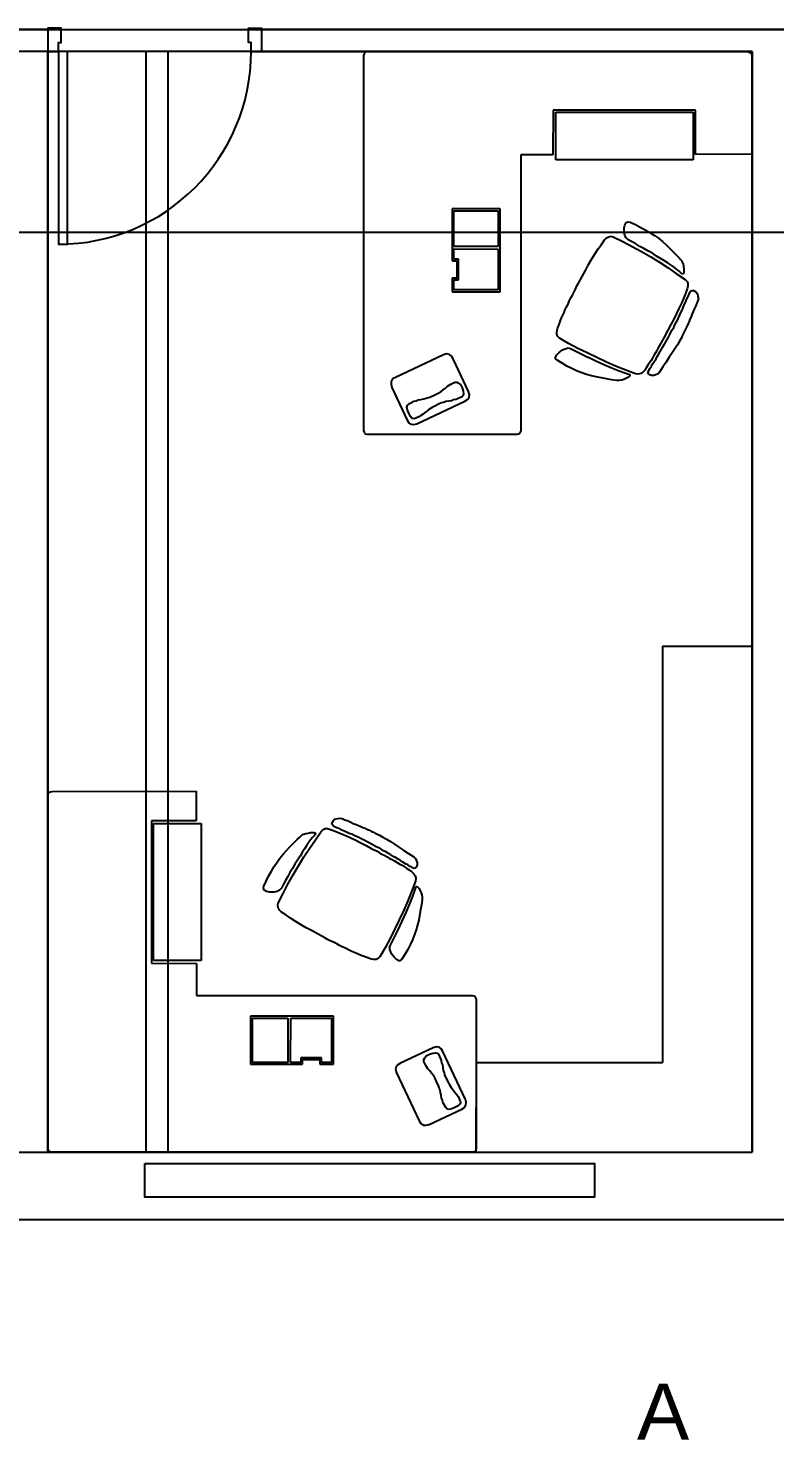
# Model space of a CAD drawing. Header units: millimetres. Extents: x 2164 to 32180, y 1376 to 2800.
# Drawn here: x 2186.3 to 2189.62, y 1386.44 to 1392.72 of the extents above; entities that cross this region are included whole.
import ezdxf

# ---------------------------------------------------------------- set-up
doc = ezdxf.new("R2010")
doc.units = ezdxf.units.MM
doc.linetypes.add('ACAD_ISO04W100', pattern=[30, 24, -3, 0, -3])
for name, color, linetype in [('1º piso muebles', 7, 'Continuous'), ('1º piso paredes', 73, 'Continuous'), ('2º piso paredes', 73, 'Continuous'), ('Cotas', 7, 'Continuous')]:
    doc.layers.add(name, color=color, linetype=linetype)
doc.layers.add('Linea de corte', color=7, linetype='ACAD_ISO04W100', lineweight=25)
doc.styles.get("Standard").update_dxf_attribs({"font": 'arial.ttf'})

msp = doc.modelspace()

# ---------------------------------------------------------------- linework, layer by layer
at = {"layer": '1º piso muebles', "linetype": 'Continuous'}
for p, q in [((2187.7916, 1392.6022), (2187.7933, 1392.6094)), ((2187.7916, 1390.9323), (2187.7916, 1392.6022)), ((2187.7933, 1392.6094), (2187.7952, 1392.6148)), ((2187.7952, 1392.6148), (2187.8005, 1392.6184)), ((2187.8005, 1392.6184), (2187.8077, 1392.6201)), ((2189.5017, 1392.6179), (2189.5089, 1392.6162)), ((2189.5089, 1392.6162), (2189.5143, 1392.6126)), ((2189.5143, 1392.6126), (2189.5161, 1392.6072)), ((2189.5161, 1392.6072), (2189.5179, 1392.6)), ((2189.5179, 1392.6), (2189.5191, 1392.1616)), ((2188.6332, 1392.359), (2188.6314, 1392.1597)), ((2189.2666, 1392.359), (2188.6332, 1392.359)), ((2188.6457, 1392.35), (2189.2558, 1392.35)), ((2188.6457, 1392.1382), (2188.6457, 1392.35)), ((2189.2558, 1392.35), (2189.2558, 1392.1382)), ((2189.2666, 1392.1616), (2189.2666, 1392.359)), ((2188.6314, 1392.1597), (2188.4896, 1392.1597)), ((2188.4896, 1392.1597), (2188.4896, 1390.9323)), ((2189.2558, 1392.1382), (2188.6457, 1392.1382)), ((2189.5191, 1392.1623), (2189.2666, 1392.1616)), ((2188.3981, 1391.9193), (2188.1846, 1391.9193)), ((2188.1846, 1391.9193), (2188.1846, 1391.6879)), ((2188.1917, 1391.9103), (2188.3891, 1391.9103)), ((2188.1917, 1391.7524), (2188.1917, 1391.9103)), ((2188.3891, 1391.9103), (2188.3891, 1391.7524)), ((2188.3981, 1391.5496), (2188.3981, 1391.9193)), ((2188.949, 1391.8332), (2188.9526, 1391.8475)), ((2188.949, 1391.8153), (2188.949, 1391.8332)), ((2188.9526, 1391.8475), (2188.958, 1391.8583)), ((2188.958, 1391.8583), (2188.9669, 1391.8619)), ((2188.9669, 1391.8619), (2188.9759, 1391.8601)), ((2188.9759, 1391.8601), (2188.9993, 1391.8493)), ((2188.9993, 1391.8493), (2189.0208, 1391.8386)), ((2189.0208, 1391.8386), (2189.0424, 1391.826)), ((2189.0424, 1391.826), (2189.0639, 1391.8134)), ((2188.8342, 1391.7417), (2188.8485, 1391.7614)), ((2188.8485, 1391.7614), (2188.8611, 1391.7811)), ((2188.8611, 1391.7811), (2188.87, 1391.7901)), ((2188.87, 1391.7901), (2188.8808, 1391.7955)), ((2188.8808, 1391.7955), (2188.8916, 1391.7973)), ((2188.8916, 1391.7973), (2188.9005, 1391.7955)), ((2188.9005, 1391.7955), (2188.9436, 1391.7739)), ((2188.9436, 1391.7739), (2188.9849, 1391.7524)), ((2188.9526, 1391.8008), (2188.949, 1391.8153)), ((2188.958, 1391.7901), (2188.9526, 1391.8008)), ((2188.9669, 1391.7811), (2188.958, 1391.7901)), ((2188.9849, 1391.7722), (2188.9669, 1391.7811)), ((2189.001, 1391.7632), (2188.9849, 1391.7722)), ((2189.019, 1391.7524), (2189.001, 1391.7632)), ((2189.0639, 1391.8134), (2189.0836, 1391.8008)), ((2189.0836, 1391.8008), (2189.1015, 1391.7883)), ((2189.1015, 1391.7883), (2189.1195, 1391.7739)), ((2189.1195, 1391.7739), (2189.1356, 1391.7596)), ((2189.1356, 1391.7596), (2189.15, 1391.7453)), ((2188.3891, 1391.7524), (2188.1917, 1391.7524)), ((2188.1917, 1391.695), (2188.1917, 1391.7417)), ((2188.1917, 1391.7417), (2188.3891, 1391.7398)), ((2188.2115, 1391.695), (2188.1917, 1391.695)), ((2188.2115, 1391.6035), (2188.2115, 1391.695)), ((2188.3891, 1391.7398), (2188.3891, 1391.5586)), ((2188.7911, 1391.6717), (2188.8055, 1391.6968)), ((2188.8055, 1391.6968), (2188.8198, 1391.7201)), ((2188.8198, 1391.7201), (2188.8342, 1391.7417)), ((2188.9849, 1391.7524), (2189.0262, 1391.7291)), ((2189.0369, 1391.7434), (2189.019, 1391.7524)), ((2189.0262, 1391.7291), (2189.0674, 1391.7058)), ((2189.0549, 1391.7327), (2189.0369, 1391.7434)), ((2189.0746, 1391.7219), (2189.0549, 1391.7327)), ((2189.0674, 1391.7058), (2189.1069, 1391.6824)), ((2189.0926, 1391.7093), (2189.0746, 1391.7219)), ((2189.1105, 1391.6986), (2189.0926, 1391.7093)), ((2189.1284, 1391.6879), (2189.1105, 1391.6986)), ((2189.15, 1391.7453), (2189.1644, 1391.7309)), ((2189.1644, 1391.7309), (2189.1751, 1391.7201)), ((2189.1751, 1391.7201), (2189.1859, 1391.7093)), ((2189.1859, 1391.7093), (2189.1949, 1391.7004)), ((2189.1949, 1391.7004), (2189.2003, 1391.6932)), ((2189.2003, 1391.6932), (2189.2056, 1391.6879)), ((2188.1846, 1391.6879), (2188.2043, 1391.6879)), ((2188.2043, 1391.6879), (2188.2043, 1391.6107)), ((2188.7624, 1391.6179), (2188.7767, 1391.6448)), ((2188.7767, 1391.6448), (2188.7911, 1391.6717)), ((2189.1069, 1391.6824), (2189.1446, 1391.6573)), ((2189.1446, 1391.677), (2189.1284, 1391.6879)), ((2189.1589, 1391.6681), (2189.1446, 1391.677)), ((2189.1446, 1391.6573), (2189.1823, 1391.6304)), ((2189.1715, 1391.6591), (2189.1589, 1391.6681)), ((2189.1841, 1391.6501), (2189.1715, 1391.6591)), ((2189.1823, 1391.6304), (2189.22, 1391.6053)), ((2189.1931, 1391.6429), (2189.1841, 1391.6501)), ((2189.2003, 1391.6358), (2189.1931, 1391.6429)), ((2189.2074, 1391.6304), (2189.2003, 1391.6358)), ((2189.2056, 1391.6879), (2189.2074, 1391.6824)), ((2189.2074, 1391.6824), (2189.211, 1391.6734)), ((2189.2092, 1391.6286), (2189.2074, 1391.6304)), ((2189.2128, 1391.6304), (2189.2092, 1391.6286)), ((2189.211, 1391.6734), (2189.2128, 1391.6627)), ((2189.2128, 1391.6627), (2189.2146, 1391.6519)), ((2189.2146, 1391.6358), (2189.2128, 1391.6304)), ((2189.2146, 1391.6519), (2189.2146, 1391.6429)), ((2189.2146, 1391.6429), (2189.2146, 1391.6358)), ((2188.1846, 1391.6107), (2188.1846, 1391.5496)), ((2188.1846, 1391.6107), (2188.1846, 1391.6107)), ((2188.1846, 1391.6107), (2188.1846, 1391.6107)), ((2188.2043, 1391.6107), (2188.1846, 1391.6107)), ((2188.1917, 1391.5586), (2188.1917, 1391.6035)), ((2188.1917, 1391.6035), (2188.2115, 1391.6035)), ((2188.7319, 1391.5622), (2188.739, 1391.5766)), ((2188.739, 1391.5766), (2188.7462, 1391.5891)), ((2188.7462, 1391.5891), (2188.7624, 1391.6179)), ((2189.22, 1391.6053), (2189.2289, 1391.5963)), ((2189.2289, 1391.5963), (2189.2325, 1391.5874)), ((2189.2325, 1391.5766), (2189.2289, 1391.564)), ((2189.2325, 1391.5874), (2189.2325, 1391.5766)), ((2188.1846, 1391.5496), (2188.3981, 1391.5496)), ((2188.3891, 1391.5586), (2188.1917, 1391.5586)), ((2188.6996, 1391.4958), (2188.705, 1391.5084)), ((2188.705, 1391.5084), (2188.7121, 1391.5227)), ((2188.7121, 1391.5227), (2188.7193, 1391.5353)), ((2188.7193, 1391.5353), (2188.7265, 1391.5496)), ((2188.7265, 1391.5496), (2188.7319, 1391.5622)), ((2189.2128, 1391.5209), (2189.2039, 1391.4994)), ((2189.2218, 1391.5424), (2189.2128, 1391.5209)), ((2189.2164, 1391.4922), (2189.2218, 1391.503)), ((2189.2289, 1391.564), (2189.2218, 1391.5424)), ((2189.2218, 1391.503), (2189.2272, 1391.5155)), ((2189.2272, 1391.5155), (2189.2325, 1391.5263)), ((2189.2325, 1391.5263), (2189.2379, 1391.5389)), ((2189.2379, 1391.5389), (2189.2433, 1391.5496)), ((2189.2433, 1391.5496), (2189.2487, 1391.555)), ((2189.2487, 1391.555), (2189.2541, 1391.5568)), ((2189.2541, 1391.5568), (2189.2613, 1391.555)), ((2189.2613, 1391.555), (2189.2684, 1391.5496)), ((2189.2684, 1391.5496), (2189.2756, 1391.5407)), ((2189.2774, 1391.5119), (2189.272, 1391.4994)), ((2189.2756, 1391.5407), (2189.2774, 1391.5299)), ((2189.2774, 1391.5299), (2189.2792, 1391.5209)), ((2189.2792, 1391.5209), (2189.2774, 1391.5119)), ((2188.6709, 1391.4348), (2188.6762, 1391.4456)), ((2188.6762, 1391.4456), (2188.6816, 1391.4581)), ((2188.6816, 1391.4581), (2188.687, 1391.4707)), ((2188.687, 1391.4707), (2188.6924, 1391.4833)), ((2188.6924, 1391.4833), (2188.6996, 1391.4958)), ((2189.1823, 1391.4528), (2189.1698, 1391.4276)), ((2189.1931, 1391.4761), (2189.1823, 1391.4528)), ((2189.1913, 1391.4348), (2189.1967, 1391.4474)), ((2189.2039, 1391.4994), (2189.1931, 1391.4761)), ((2189.1967, 1391.4474), (2189.202, 1391.4581)), ((2189.202, 1391.4581), (2189.2074, 1391.4689)), ((2189.2074, 1391.4689), (2189.211, 1391.4797)), ((2189.211, 1391.4797), (2189.2164, 1391.4922)), ((2189.2505, 1391.4492), (2189.2469, 1391.4384)), ((2189.2558, 1391.4617), (2189.2505, 1391.4492)), ((2189.2613, 1391.4725), (2189.2558, 1391.4617)), ((2189.2666, 1391.485), (2189.2613, 1391.4725)), ((2189.272, 1391.4994), (2189.2666, 1391.485)), ((2188.6493, 1391.372), (2188.6529, 1391.3864)), ((2188.6529, 1391.3864), (2188.6565, 1391.3971)), ((2188.6565, 1391.3971), (2188.6619, 1391.4097)), ((2188.6619, 1391.4097), (2188.6655, 1391.4222)), ((2188.6655, 1391.4222), (2188.6709, 1391.4348)), ((2189.1428, 1391.3792), (2189.1374, 1391.3684)), ((2189.1572, 1391.4043), (2189.1428, 1391.3792)), ((2189.1428, 1391.3792), (2189.1428, 1391.3792)), ((2189.1698, 1391.4276), (2189.1572, 1391.4043)), ((2189.1572, 1391.3702), (2189.1625, 1391.3809)), ((2189.1625, 1391.3809), (2189.1698, 1391.3917)), ((2189.1698, 1391.3917), (2189.1751, 1391.4025)), ((2189.1751, 1391.4025), (2189.1805, 1391.4133)), ((2189.1805, 1391.4133), (2189.1859, 1391.424)), ((2189.1859, 1391.424), (2189.1913, 1391.4348)), ((2189.22, 1391.3809), (2189.2164, 1391.372)), ((2189.2253, 1391.3899), (2189.22, 1391.3809)), ((2189.2289, 1391.3989), (2189.2253, 1391.3899)), ((2189.2344, 1391.4097), (2189.2289, 1391.3989)), ((2189.2379, 1391.4186), (2189.2344, 1391.4097)), ((2189.2415, 1391.4276), (2189.2379, 1391.4186)), ((2189.2469, 1391.4384), (2189.2415, 1391.4276)), ((2188.6493, 1391.3595), (2188.6493, 1391.372)), ((2188.6547, 1391.3504), (2188.6493, 1391.3595)), ((2188.6619, 1391.3433), (2188.6547, 1391.3504)), ((2188.7014, 1391.32), (2188.6619, 1391.3433)), ((2188.7426, 1391.2984), (2188.7014, 1391.32)), ((2189.1123, 1391.3218), (2189.1069, 1391.3109)), ((2189.1195, 1391.3343), (2189.1123, 1391.3218)), ((2189.1249, 1391.3451), (2189.1195, 1391.3343)), ((2189.1213, 1391.3056), (2189.1284, 1391.3164)), ((2189.132, 1391.3559), (2189.1249, 1391.3451)), ((2189.1284, 1391.3164), (2189.1339, 1391.3271)), ((2189.1374, 1391.3684), (2189.132, 1391.3559)), ((2189.1339, 1391.3271), (2189.141, 1391.3379)), ((2189.141, 1391.3379), (2189.1464, 1391.3487)), ((2189.1464, 1391.3487), (2189.1518, 1391.3595)), ((2189.1518, 1391.3595), (2189.1572, 1391.3702)), ((2189.1859, 1391.3145), (2189.1751, 1391.2966)), ((2189.1949, 1391.3307), (2189.1859, 1391.3145)), ((2189.2039, 1391.3451), (2189.1949, 1391.3307)), ((2189.2074, 1391.354), (2189.2039, 1391.3451)), ((2189.2039, 1391.3451), (2189.2039, 1391.3451)), ((2189.211, 1391.363), (2189.2074, 1391.354)), ((2189.2164, 1391.372), (2189.211, 1391.363)), ((2188.1451, 1391.2697), (2187.9315, 1391.1692)), ((2188.1594, 1391.2733), (2188.1451, 1391.2697)), ((2188.172, 1391.2715), (2188.1594, 1391.2733)), ((2188.181, 1391.2643), (2188.172, 1391.2715)), ((2188.1882, 1391.2518), (2188.181, 1391.2643)), ((2188.2563, 1391.1064), (2188.1882, 1391.2518)), ((2188.644, 1391.259), (2188.6493, 1391.2697)), ((2188.644, 1391.2518), (2188.644, 1391.259)), ((2188.6511, 1391.2464), (2188.644, 1391.2518)), ((2188.6493, 1391.2697), (2188.6601, 1391.2804)), ((2188.6601, 1391.2804), (2188.6745, 1391.2912)), ((2188.6745, 1391.2912), (2188.687, 1391.2966)), ((2188.687, 1391.2966), (2188.6996, 1391.3002)), ((2188.6996, 1391.3002), (2188.7104, 1391.2984)), ((2188.7104, 1391.2984), (2188.7283, 1391.2895)), ((2188.7283, 1391.2895), (2188.7462, 1391.2804)), ((2188.7839, 1391.2787), (2188.7426, 1391.2984)), ((2188.7462, 1391.2804), (2188.7642, 1391.2715)), ((2188.7642, 1391.2715), (2188.7821, 1391.2625)), ((2188.7821, 1391.2625), (2188.8019, 1391.2535)), ((2188.827, 1391.2571), (2188.7839, 1391.2787)), ((2188.8019, 1391.2535), (2188.8198, 1391.2446)), ((2188.87, 1391.2374), (2188.827, 1391.2571)), ((2189.0746, 1391.2554), (2189.0693, 1391.2446)), ((2189.0818, 1391.2661), (2189.0746, 1391.2554)), ((2189.089, 1391.2787), (2189.0818, 1391.2661)), ((2189.0836, 1391.241), (2189.0908, 1391.2518)), ((2189.0944, 1391.2895), (2189.089, 1391.2787)), ((2189.0908, 1391.2518), (2189.0962, 1391.2625)), ((2189.0998, 1391.3002), (2189.0944, 1391.2895)), ((2189.0962, 1391.2625), (2189.1034, 1391.2733)), ((2189.1069, 1391.3109), (2189.0998, 1391.3002)), ((2189.1034, 1391.2733), (2189.1087, 1391.284)), ((2189.1087, 1391.284), (2189.1159, 1391.2948)), ((2189.1159, 1391.2948), (2189.1213, 1391.3056)), ((2189.15, 1391.259), (2189.1356, 1391.2374)), ((2189.1625, 1391.2787), (2189.15, 1391.259)), ((2189.1751, 1391.2966), (2189.1625, 1391.2787)), ((2188.6726, 1391.232), (2188.6511, 1391.2464)), ((2188.6942, 1391.2195), (2188.6726, 1391.232)), ((2188.7157, 1391.2087), (2188.6942, 1391.2195)), ((2188.7373, 1391.198), (2188.7157, 1391.2087)), ((2188.7606, 1391.189), (2188.7373, 1391.198)), ((2188.7821, 1391.1818), (2188.7606, 1391.189)), ((2188.8198, 1391.2446), (2188.8395, 1391.2356)), ((2188.8395, 1391.2356), (2188.8593, 1391.2266)), ((2188.8593, 1391.2266), (2188.8969, 1391.2105)), ((2188.9113, 1391.2195), (2188.87, 1391.2374)), ((2188.8969, 1391.2105), (2188.9274, 1391.198)), ((2188.9562, 1391.2015), (2188.9113, 1391.2195)), ((2188.9274, 1391.198), (2188.9526, 1391.189)), ((2188.9526, 1391.189), (2188.9705, 1391.1835)), ((2188.9993, 1391.1854), (2188.9562, 1391.2015)), ((2189.0315, 1391.1925), (2189.0226, 1391.1871)), ((2189.0405, 1391.2015), (2189.0315, 1391.1925)), ((2189.0477, 1391.2123), (2189.0405, 1391.2015)), ((2189.0549, 1391.223), (2189.0477, 1391.2123)), ((2189.0621, 1391.2338), (2189.0549, 1391.223)), ((2189.0549, 1391.1907), (2189.0585, 1391.198)), ((2189.0567, 1391.1854), (2189.0549, 1391.1907)), ((2189.0585, 1391.198), (2189.0639, 1391.2087)), ((2189.0693, 1391.2446), (2189.0621, 1391.2338)), ((2189.0639, 1391.2087), (2189.071, 1391.2195)), ((2189.071, 1391.2195), (2189.0764, 1391.2302)), ((2189.0764, 1391.2302), (2189.0836, 1391.241)), ((2189.1069, 1391.1925), (2189.0998, 1391.1854)), ((2189.1213, 1391.2159), (2189.1069, 1391.1925)), ((2189.1356, 1391.2374), (2189.1213, 1391.2159)), ((2187.919, 1391.162), (2187.9118, 1391.1513)), ((2187.9118, 1391.1513), (2187.9118, 1391.1387)), ((2187.9118, 1391.1387), (2187.9154, 1391.1244)), ((2187.9315, 1391.1692), (2187.919, 1391.162)), ((2188.1541, 1391.1208), (2188.163, 1391.1297)), ((2188.163, 1391.1297), (2188.1702, 1391.1351)), ((2188.1702, 1391.1351), (2188.1774, 1391.1387)), ((2188.1774, 1391.1387), (2188.1953, 1391.1477)), ((2188.1953, 1391.1477), (2188.2043, 1391.1477)), ((2188.2043, 1391.1477), (2188.2115, 1391.1441)), ((2188.2115, 1391.1441), (2188.2205, 1391.1369)), ((2188.2205, 1391.1369), (2188.2277, 1391.1225)), ((2188.8036, 1391.1764), (2188.7821, 1391.1818)), ((2188.8252, 1391.171), (2188.8036, 1391.1764)), ((2188.8629, 1391.1638), (2188.8252, 1391.171)), ((2188.8934, 1391.1585), (2188.8629, 1391.1638)), ((2188.9149, 1391.1549), (2188.8934, 1391.1585)), ((2188.9274, 1391.1549), (2188.9149, 1391.1549)), ((2188.9383, 1391.1566), (2188.9274, 1391.1549)), ((2188.9472, 1391.1602), (2188.9383, 1391.1566)), ((2188.9562, 1391.1638), (2188.9472, 1391.1602)), ((2188.9652, 1391.1692), (2188.9562, 1391.1638)), ((2188.9724, 1391.1746), (2188.9652, 1391.1692)), ((2188.9705, 1391.1835), (2188.9705, 1391.1835)), ((2188.9705, 1391.1835), (2188.9741, 1391.1818)), ((2188.9741, 1391.1782), (2188.9724, 1391.1746)), ((2188.9741, 1391.1818), (2188.9741, 1391.1782)), ((2189.0118, 1391.1835), (2188.9993, 1391.1854)), ((2189.0226, 1391.1871), (2189.0118, 1391.1835)), ((2189.0621, 1391.18), (2189.0567, 1391.1854)), ((2189.071, 1391.1782), (2189.0621, 1391.18)), ((2189.0818, 1391.1782), (2189.071, 1391.1782)), ((2189.0926, 1391.1818), (2189.0818, 1391.1782)), ((2189.0998, 1391.1854), (2189.0926, 1391.1818)), ((2187.9154, 1391.1244), (2187.9836, 1390.979)), ((2188.0087, 1391.0597), (2188.0141, 1391.0633)), ((2188.0141, 1391.0633), (2188.0231, 1391.0651)), ((2188.0231, 1391.0651), (2188.032, 1391.0687)), ((2188.0267, 1390.9629), (2188.2402, 1391.0633)), ((2188.032, 1391.0687), (2188.0446, 1391.0706)), ((2188.0446, 1391.0706), (2188.0572, 1391.0741)), ((2188.0572, 1391.0741), (2188.0679, 1391.0759)), ((2188.0679, 1391.0759), (2188.0769, 1391.0795)), ((2188.0769, 1391.0795), (2188.0841, 1391.0813)), ((2188.0841, 1391.0813), (2188.1074, 1391.092)), ((2188.1074, 1391.092), (2188.1164, 1391.0956)), ((2188.1164, 1391.0956), (2188.1253, 1391.101)), ((2188.1253, 1391.101), (2188.1343, 1391.1064)), ((2188.1343, 1391.1064), (2188.1433, 1391.1136)), ((2188.1433, 1391.1136), (2188.1541, 1391.1208)), ((2188.1684, 1391.0633), (2188.1558, 1391.0615)), ((2188.181, 1391.0651), (2188.1684, 1391.0633)), ((2188.1899, 1391.0687), (2188.181, 1391.0651)), ((2188.2007, 1391.0706), (2188.1899, 1391.0687)), ((2188.2079, 1391.0741), (2188.2007, 1391.0706)), ((2188.2186, 1391.0777), (2188.2079, 1391.0741)), ((2188.2277, 1391.0831), (2188.2186, 1391.0777)), ((2188.2277, 1391.1225), (2188.233, 1391.1082)), ((2188.233, 1391.0885), (2188.2277, 1391.0831)), ((2188.233, 1391.1082), (2188.2348, 1391.0956)), ((2188.2348, 1391.0956), (2188.233, 1391.0885)), ((2188.2402, 1391.0633), (2188.2527, 1391.0706)), ((2188.2527, 1391.0706), (2188.2599, 1391.0795)), ((2188.2617, 1391.092), (2188.2563, 1391.1064)), ((2188.2599, 1391.0795), (2188.2617, 1391.092)), ((2187.9818, 1391.0364), (2187.9854, 1391.0454)), ((2187.9854, 1391.0239), (2187.9818, 1391.0364)), ((2187.9854, 1391.0454), (2187.9907, 1391.0508)), ((2187.9907, 1391.0095), (2187.9854, 1391.0239)), ((2187.9907, 1391.0508), (2188.0087, 1391.0597)), ((2187.9979, 1390.9951), (2187.9907, 1391.0095)), ((2188.0087, 1391.0597), (2188.0087, 1391.0597)), ((2188.0517, 1391.0041), (2188.0446, 1390.9987)), ((2188.0607, 1391.0113), (2188.0517, 1391.0041)), ((2188.0715, 1391.0185), (2188.0607, 1391.0113)), ((2188.0805, 1391.0256), (2188.0715, 1391.0185)), ((2188.0877, 1391.031), (2188.0805, 1391.0256)), ((2188.0948, 1391.0346), (2188.0877, 1391.031)), ((2188.1002, 1391.0382), (2188.0948, 1391.0346)), ((2188.1289, 1391.0525), (2188.1002, 1391.0382)), ((2188.1361, 1391.0561), (2188.1289, 1391.0525)), ((2188.1451, 1391.058), (2188.1361, 1391.0561)), ((2188.1558, 1391.0615), (2188.1451, 1391.058)), ((2187.9836, 1390.979), (2187.9836, 1390.979)), ((2187.9836, 1390.979), (2187.9907, 1390.9665)), ((2187.9907, 1390.9665), (2188.0015, 1390.9611)), ((2188.0051, 1390.988), (2187.9979, 1390.9951)), ((2188.0015, 1390.9611), (2188.0141, 1390.9593)), ((2188.0123, 1390.9844), (2188.0051, 1390.988)), ((2188.0195, 1390.9862), (2188.0123, 1390.9844)), ((2188.0141, 1390.9593), (2188.0267, 1390.9629)), ((2188.0392, 1390.9951), (2188.0195, 1390.9862)), ((2188.0446, 1390.9987), (2188.0392, 1390.9951)), ((2187.7933, 1390.9251), (2187.7916, 1390.9323)), ((2187.7952, 1390.9198), (2187.7933, 1390.9251)), ((2187.8005, 1390.9162), (2187.7952, 1390.9198)), ((2187.8077, 1390.9144), (2187.8005, 1390.9162)), ((2188.4717, 1390.9144), (2187.8077, 1390.9144)), ((2188.4789, 1390.9162), (2188.4717, 1390.9144)), ((2188.4842, 1390.9198), (2188.4789, 1390.9162)), ((2188.4878, 1390.9251), (2188.4842, 1390.9198)), ((2188.4896, 1390.9323), (2188.4878, 1390.9251)), ((2186.3857, 1389.3092), (2186.3875, 1389.3164)), ((2186.3857, 1387.7355), (2186.3857, 1389.3092)), ((2186.3875, 1389.3164), (2186.3911, 1389.3218)), ((2186.3911, 1389.3218), (2186.3965, 1389.3235)), ((2186.3965, 1389.3235), (2186.4037, 1389.3254)), ((2186.4037, 1389.3254), (2187.0443, 1389.3271)), ((2187.0443, 1389.3271), (2187.0443, 1389.1944)), ((2187.0443, 1389.1944), (2186.8469, 1389.1944)), ((2186.8469, 1389.1944), (2186.8469, 1388.5609)), ((2186.8558, 1388.5735), (2186.8558, 1389.1836)), ((2186.8558, 1389.1836), (2187.0676, 1389.1836)), ((2187.0676, 1389.1836), (2187.0676, 1388.5735)), ((2187.649, 1389.1818), (2187.6508, 1389.189)), ((2187.6508, 1389.1764), (2187.649, 1389.1818)), ((2187.6508, 1389.189), (2187.6562, 1389.1961)), ((2187.6562, 1389.1961), (2187.6652, 1389.2033)), ((2187.6652, 1389.2033), (2187.676, 1389.2051)), ((2187.676, 1389.2051), (2187.6849, 1389.2069)), ((2187.6849, 1389.2069), (2187.6939, 1389.2051)), ((2187.6939, 1389.2051), (2187.7064, 1389.1997)), ((2187.7064, 1389.1997), (2187.7208, 1389.1944)), ((2187.7208, 1389.1944), (2187.7334, 1389.189)), ((2187.7334, 1389.189), (2187.7441, 1389.1836)), ((2187.7441, 1389.1836), (2187.7567, 1389.1782)), ((2187.7567, 1389.1782), (2187.7674, 1389.1746)), ((2187.4965, 1389.1136), (2187.5055, 1389.1226)), ((2187.5055, 1389.1226), (2187.5126, 1389.128)), ((2187.5126, 1389.128), (2187.518, 1389.1333)), ((2187.518, 1389.1333), (2187.5234, 1389.1351)), ((2187.5234, 1389.1351), (2187.5324, 1389.1387)), ((2187.5324, 1389.1387), (2187.5431, 1389.1405)), ((2187.5431, 1389.1405), (2187.5539, 1389.1423)), ((2187.5539, 1389.1423), (2187.5629, 1389.1423)), ((2187.5629, 1389.1208), (2187.5557, 1389.1118)), ((2187.5629, 1389.1423), (2187.57, 1389.1423)), ((2187.57, 1389.128), (2187.5629, 1389.1208)), ((2187.57, 1389.1423), (2187.5755, 1389.1405)), ((2187.5755, 1389.1351), (2187.57, 1389.128)), ((2187.5755, 1389.11), (2187.6005, 1389.1477)), ((2187.5755, 1389.1405), (2187.5772, 1389.1369)), ((2187.5772, 1389.1369), (2187.5755, 1389.1351)), ((2187.6005, 1389.1477), (2187.6095, 1389.1567)), ((2187.6095, 1389.1567), (2187.6185, 1389.1603)), ((2187.6185, 1389.1603), (2187.6293, 1389.1603)), ((2187.6293, 1389.1603), (2187.6419, 1389.1567)), ((2187.6419, 1389.1567), (2187.6634, 1389.1495)), ((2187.6562, 1389.1711), (2187.6508, 1389.1764)), ((2187.6669, 1389.1656), (2187.6562, 1389.1711)), ((2187.6634, 1389.1495), (2187.6849, 1389.1405)), ((2187.6795, 1389.1603), (2187.6669, 1389.1656)), ((2187.6903, 1389.1549), (2187.6795, 1389.1603)), ((2187.6849, 1389.1405), (2187.7064, 1389.1316)), ((2187.7029, 1389.1495), (2187.6903, 1389.1549)), ((2187.7136, 1389.1441), (2187.7029, 1389.1495)), ((2187.7064, 1389.1316), (2187.7298, 1389.1208)), ((2187.7262, 1389.1387), (2187.7136, 1389.1441)), ((2187.7369, 1389.1351), (2187.7262, 1389.1387)), ((2187.7298, 1389.1208), (2187.7531, 1389.11)), ((2187.7477, 1389.1297), (2187.7369, 1389.1351)), ((2187.7585, 1389.1244), (2187.7477, 1389.1297)), ((2187.771, 1389.119), (2187.7585, 1389.1244)), ((2187.7674, 1389.1746), (2187.7782, 1389.1692)), ((2187.7818, 1389.1136), (2187.771, 1389.119)), ((2187.7782, 1389.1692), (2187.7872, 1389.1656)), ((2187.7872, 1389.1656), (2187.7962, 1389.1621)), ((2187.7962, 1389.1621), (2187.8069, 1389.1567)), ((2187.8069, 1389.1567), (2187.8159, 1389.153)), ((2187.8159, 1389.153), (2187.8249, 1389.1477)), ((2187.8249, 1389.1477), (2187.8339, 1389.1441)), ((2187.8339, 1389.1441), (2187.8429, 1389.1387)), ((2187.8429, 1389.1387), (2187.8518, 1389.1351)), ((2187.8518, 1389.1351), (2187.8608, 1389.1316)), ((2187.8608, 1389.1316), (2187.8608, 1389.1316)), ((2187.8608, 1389.1316), (2187.8751, 1389.1226)), ((2187.8751, 1389.1226), (2187.8913, 1389.1136)), ((2187.4319, 1389.0472), (2187.4462, 1389.0634)), ((2187.4462, 1389.0634), (2187.4606, 1389.0777)), ((2187.4606, 1389.0777), (2187.475, 1389.0921)), ((2187.475, 1389.0921), (2187.4857, 1389.1028)), ((2187.4857, 1389.1028), (2187.4965, 1389.1136)), ((2187.518, 1389.0562), (2187.5073, 1389.0382)), ((2187.5288, 1389.0723), (2187.518, 1389.0562)), ((2187.5234, 1389.0346), (2187.5485, 1389.0723)), ((2187.5378, 1389.0867), (2187.5288, 1389.0723)), ((2187.5467, 1389.0992), (2187.5378, 1389.0867)), ((2187.5557, 1389.1118), (2187.5467, 1389.0992)), ((2187.5485, 1389.0723), (2187.5755, 1389.11)), ((2187.7531, 1389.11), (2187.7782, 1389.0975)), ((2187.7782, 1389.0975), (2187.8015, 1389.0849)), ((2187.7926, 1389.1082), (2187.7818, 1389.1136)), ((2187.8034, 1389.1028), (2187.7926, 1389.1082)), ((2187.8015, 1389.0849), (2187.8267, 1389.0706)), ((2187.8141, 1389.0975), (2187.8034, 1389.1028)), ((2187.8249, 1389.0903), (2187.8141, 1389.0975)), ((2187.8356, 1389.0849), (2187.8249, 1389.0903)), ((2187.8267, 1389.0706), (2187.8267, 1389.0706)), ((2187.8267, 1389.0706), (2187.8374, 1389.0651)), ((2187.8464, 1389.0795), (2187.8356, 1389.0849)), ((2187.8374, 1389.0651), (2187.85, 1389.0598)), ((2187.8572, 1389.0741), (2187.8464, 1389.0795)), ((2187.85, 1389.0598), (2187.8608, 1389.0526)), ((2187.8679, 1389.0687), (2187.8572, 1389.0741)), ((2187.8608, 1389.0526), (2187.8715, 1389.0472)), ((2187.8787, 1389.0616), (2187.8679, 1389.0687)), ((2187.8895, 1389.0562), (2187.8787, 1389.0616)), ((2187.9003, 1389.049), (2187.8895, 1389.0562)), ((2187.8913, 1389.1136), (2187.9092, 1389.1028)), ((2187.9092, 1389.1028), (2187.9272, 1389.0903)), ((2187.9272, 1389.0903), (2187.9469, 1389.0777)), ((2187.9469, 1389.0777), (2187.9684, 1389.0634)), ((2187.9684, 1389.0634), (2187.99, 1389.049)), ((2187.3799, 1388.9701), (2187.3924, 1388.9916)), ((2187.3924, 1388.9916), (2187.405, 1389.0113)), ((2187.405, 1389.0113), (2187.4175, 1389.0292)), ((2187.4175, 1389.0292), (2187.4319, 1389.0472)), ((2187.484, 1389.0023), (2187.4731, 1388.9826)), ((2187.4768, 1388.9539), (2187.5001, 1388.9951)), ((2187.4965, 1389.0203), (2187.484, 1389.0023)), ((2187.5073, 1389.0382), (2187.4965, 1389.0203)), ((2187.5001, 1388.9951), (2187.5234, 1389.0346)), ((2187.8715, 1389.0472), (2187.8841, 1389.0401)), ((2187.8841, 1389.0401), (2187.8949, 1389.0346)), ((2187.8949, 1389.0346), (2187.9056, 1389.0275)), ((2187.911, 1389.0436), (2187.9003, 1389.049)), ((2187.9056, 1389.0275), (2187.9164, 1389.0221)), ((2187.9218, 1389.0365), (2187.911, 1389.0436)), ((2187.9164, 1389.0221), (2187.9272, 1389.0167)), ((2187.9325, 1389.0311), (2187.9218, 1389.0365)), ((2187.9272, 1389.0167), (2187.9397, 1389.0095)), ((2187.9433, 1389.0239), (2187.9325, 1389.0311)), ((2187.9397, 1389.0095), (2187.9505, 1389.0023)), ((2187.9541, 1389.0185), (2187.9433, 1389.0239)), ((2187.9505, 1389.0023), (2187.9613, 1388.997)), ((2187.9649, 1389.0113), (2187.9541, 1389.0185)), ((2187.9613, 1388.997), (2187.972, 1388.9898)), ((2187.9756, 1389.0041), (2187.9649, 1389.0113)), ((2187.972, 1388.9898), (2187.9828, 1388.9826)), ((2187.9864, 1388.9987), (2187.9756, 1389.0041)), ((2187.9972, 1388.9916), (2187.9864, 1388.9987)), ((2187.99, 1389.049), (2188.0133, 1389.0346)), ((2188.0079, 1388.9862), (2187.9972, 1388.9916)), ((2188.0133, 1389.0346), (2188.0205, 1389.0275)), ((2188.0205, 1389.0275), (2188.0241, 1389.0203)), ((2188.0258, 1388.9898), (2188.0205, 1388.9844)), ((2188.0241, 1389.0203), (2188.0277, 1389.0095)), ((2188.0277, 1388.9987), (2188.0258, 1388.9898)), ((2188.0277, 1389.0095), (2188.0277, 1388.9987)), ((2187.3457, 1388.9036), (2187.3566, 1388.927)), ((2187.3566, 1388.927), (2187.3673, 1388.9485)), ((2187.3673, 1388.9485), (2187.3799, 1388.9701)), ((2187.4426, 1388.9288), (2187.4337, 1388.9127)), ((2187.4534, 1388.9467), (2187.4426, 1388.9288)), ((2187.4624, 1388.9646), (2187.4534, 1388.9467)), ((2187.4534, 1388.9127), (2187.4768, 1388.9539)), ((2187.4731, 1388.9826), (2187.4624, 1388.9646)), ((2187.9828, 1388.9826), (2187.9936, 1388.9754)), ((2187.9936, 1388.9754), (2188.0044, 1388.9682)), ((2188.0044, 1388.9682), (2188.0133, 1388.9593)), ((2188.0205, 1388.927), (2188.0044, 1388.8839)), ((2188.0151, 1388.9826), (2188.0079, 1388.9862)), ((2188.0133, 1388.9593), (2188.0187, 1388.9503)), ((2188.0205, 1388.9844), (2188.0151, 1388.9826)), ((2188.0187, 1388.9503), (2188.0223, 1388.9396)), ((2188.0223, 1388.9396), (2188.0205, 1388.927)), ((2187.344, 1388.8946), (2187.3457, 1388.9036)), ((2187.3475, 1388.8857), (2187.344, 1388.8946)), ((2187.3583, 1388.8803), (2187.3475, 1388.8857)), ((2187.3727, 1388.8767), (2187.3583, 1388.8803)), ((2187.3906, 1388.8767), (2187.3727, 1388.8767)), ((2187.405, 1388.8803), (2187.3906, 1388.8767)), ((2187.4157, 1388.8857), (2187.405, 1388.8803)), ((2187.4104, 1388.8283), (2187.4319, 1388.8713)), ((2187.4247, 1388.8946), (2187.4157, 1388.8857)), ((2187.4337, 1388.9127), (2187.4247, 1388.8946)), ((2187.4319, 1388.8713), (2187.4534, 1388.9127)), ((2188.0044, 1388.8839), (2187.9864, 1388.8391)), ((2188.0079, 1388.8552), (2188.0169, 1388.8803)), ((2188.0169, 1388.8803), (2188.0223, 1388.8982)), ((2188.0223, 1388.8982), (2188.0241, 1388.9018)), ((2188.0223, 1388.8982), (2188.0223, 1388.8982)), ((2188.0241, 1388.9018), (2188.0277, 1388.9018)), ((2188.0277, 1388.9018), (2188.0313, 1388.9001)), ((2188.0313, 1388.9001), (2188.0366, 1388.8929)), ((2188.0366, 1388.8929), (2188.042, 1388.8839)), ((2188.042, 1388.8839), (2188.0456, 1388.8749)), ((2188.0456, 1388.8749), (2188.0492, 1388.866)), ((2188.0492, 1388.866), (2188.051, 1388.8552)), ((2187.4085, 1388.8193), (2187.4104, 1388.8283)), ((2187.4104, 1388.8086), (2187.4085, 1388.8193)), ((2187.4157, 1388.7978), (2187.4104, 1388.8086)), ((2187.9864, 1388.8391), (2187.9684, 1388.7978)), ((2187.9792, 1388.787), (2187.9954, 1388.8247)), ((2187.9954, 1388.8247), (2188.0079, 1388.8552)), ((2188.0474, 1388.8211), (2188.042, 1388.7906)), ((2188.051, 1388.8427), (2188.0474, 1388.8211)), ((2188.051, 1388.8552), (2188.051, 1388.8427)), ((2187.4247, 1388.7888), (2187.4157, 1388.7978)), ((2187.4445, 1388.7762), (2187.4247, 1388.7888)), ((2187.4642, 1388.7619), (2187.4445, 1388.7762)), ((2187.4857, 1388.7475), (2187.4642, 1388.7619)), ((2187.509, 1388.7332), (2187.4857, 1388.7475)), ((2187.9487, 1388.7547), (2187.9272, 1388.7117)), ((2187.9684, 1388.7978), (2187.9487, 1388.7547)), ((2187.9523, 1388.7296), (2187.9613, 1388.7475)), ((2187.9613, 1388.7475), (2187.9703, 1388.7672)), ((2187.9703, 1388.7672), (2187.9792, 1388.787)), ((2188.0349, 1388.7529), (2188.0294, 1388.7314)), ((2188.042, 1388.7906), (2188.0349, 1388.7529)), ((2187.5342, 1388.7188), (2187.509, 1388.7332)), ((2187.5611, 1388.7045), (2187.5342, 1388.7188)), ((2187.588, 1388.6901), (2187.5611, 1388.7045)), ((2187.6167, 1388.674), (2187.588, 1388.6901)), ((2187.6293, 1388.6667), (2187.6167, 1388.674)), ((2187.9272, 1388.7117), (2187.9074, 1388.6704)), ((2187.9164, 1388.656), (2187.9254, 1388.674)), ((2187.9254, 1388.674), (2187.9344, 1388.6919)), ((2187.9344, 1388.6919), (2187.9433, 1388.7098)), ((2187.9433, 1388.7098), (2187.9523, 1388.7296)), ((2188.0169, 1388.6883), (2188.0079, 1388.665)), ((2188.0241, 1388.7098), (2188.0169, 1388.6883)), ((2188.0294, 1388.7314), (2188.0241, 1388.7098)), ((2187.6436, 1388.6596), (2187.6293, 1388.6667)), ((2187.6562, 1388.6542), (2187.6436, 1388.6596)), ((2187.6705, 1388.647), (2187.6562, 1388.6542)), ((2187.6831, 1388.6398), (2187.6705, 1388.647)), ((2187.6974, 1388.6327), (2187.6831, 1388.6398)), ((2187.71, 1388.6273), (2187.6974, 1388.6327)), ((2187.7226, 1388.6201), (2187.71, 1388.6273)), ((2187.7352, 1388.6147), (2187.7226, 1388.6201)), ((2187.7477, 1388.6093), (2187.7352, 1388.6147)), ((2187.8859, 1388.6291), (2187.8626, 1388.5896)), ((2187.9074, 1388.6704), (2187.8859, 1388.6291)), ((2187.9056, 1388.6273), (2187.9074, 1388.6381)), ((2187.9092, 1388.6147), (2187.9056, 1388.6273)), ((2187.9074, 1388.6381), (2187.9164, 1388.656)), ((2187.9146, 1388.6022), (2187.9092, 1388.6147)), ((2187.9864, 1388.6219), (2187.9739, 1388.6004)), ((2187.9972, 1388.6434), (2187.9864, 1388.6219)), ((2188.0079, 1388.665), (2187.9972, 1388.6434)), ((2186.8469, 1388.5609), (2187.0461, 1388.5591)), ((2187.0676, 1388.5735), (2186.8558, 1388.5735)), ((2187.0461, 1388.5591), (2187.0461, 1388.4173)), ((2187.7603, 1388.604), (2187.7477, 1388.6093)), ((2187.771, 1388.5986), (2187.7603, 1388.604)), ((2187.7836, 1388.5932), (2187.771, 1388.5986)), ((2187.7962, 1388.5896), (2187.7836, 1388.5932)), ((2187.8087, 1388.5843), (2187.7962, 1388.5896)), ((2187.8195, 1388.5807), (2187.8087, 1388.5843)), ((2187.8339, 1388.5771), (2187.8195, 1388.5807)), ((2187.8464, 1388.5771), (2187.8339, 1388.5771)), ((2187.8554, 1388.5824), (2187.8464, 1388.5771)), ((2187.8626, 1388.5896), (2187.8554, 1388.5824)), ((2187.9254, 1388.5878), (2187.9146, 1388.6022)), ((2187.9361, 1388.5771), (2187.9254, 1388.5878)), ((2187.9469, 1388.5717), (2187.9361, 1388.5771)), ((2187.9541, 1388.5717), (2187.9469, 1388.5717)), ((2187.9594, 1388.5788), (2187.9541, 1388.5717)), ((2187.9739, 1388.6004), (2187.9594, 1388.5788)), ((2187.0461, 1388.4173), (2188.2735, 1388.4173)), ((2188.2735, 1388.4173), (2188.2807, 1388.4155)), ((2188.2807, 1388.4155), (2188.2861, 1388.4119)), ((2188.2861, 1388.4119), (2188.2897, 1388.4066)), ((2188.2897, 1388.4066), (2188.2914, 1388.3994)), ((2188.2914, 1388.3994), (2188.2914, 1387.7355)), ((2187.6562, 1388.3258), (2187.2866, 1388.3258)), ((2187.2866, 1388.3258), (2187.2866, 1388.1123)), ((2187.2955, 1388.1194), (2187.2955, 1388.3168)), ((2187.2955, 1388.3168), (2187.4534, 1388.3168)), ((2187.4534, 1388.3168), (2187.4534, 1388.1194)), ((2187.4642, 1388.1194), (2187.466, 1388.3168)), ((2187.466, 1388.3168), (2187.6472, 1388.3168)), ((2187.6472, 1388.3168), (2187.6472, 1388.1194)), ((2187.6562, 1388.1123), (2187.6562, 1388.3258)), ((2188.0994, 1388.1841), (2187.9541, 1388.1159)), ((2188.1138, 1388.1894), (2188.0994, 1388.1841)), ((2188.1263, 1388.1877), (2188.1138, 1388.1894)), ((2188.1353, 1388.1805), (2188.1263, 1388.1877)), ((2188.1425, 1388.1679), (2188.1353, 1388.1805)), ((2187.2866, 1388.1123), (2187.518, 1388.1123)), ((2187.4534, 1388.1194), (2187.2955, 1388.1194)), ((2187.5109, 1388.1194), (2187.4642, 1388.1194)), ((2187.6024, 1388.1392), (2187.5109, 1388.1392)), ((2187.5109, 1388.1392), (2187.5109, 1388.1194)), ((2187.518, 1388.1123), (2187.518, 1388.132)), ((2187.518, 1388.132), (2187.5952, 1388.132)), ((2187.5952, 1388.132), (2187.5952, 1388.1123)), ((2187.5952, 1388.1123), (2187.6562, 1388.1123)), ((2187.5952, 1388.1123), (2187.5952, 1388.1123)), ((2187.5952, 1388.1123), (2187.5952, 1388.1123)), ((2187.6024, 1388.1194), (2187.6024, 1388.1392)), ((2187.6472, 1388.1194), (2187.6024, 1388.1194)), ((2187.9415, 1388.1087), (2187.9344, 1388.0997)), ((2187.9541, 1388.1159), (2187.9415, 1388.1087)), ((2188.0582, 1388.132), (2188.0618, 1388.1392)), ((2188.0582, 1388.123), (2188.0582, 1388.132)), ((2188.0671, 1388.1051), (2188.0582, 1388.123)), ((2188.0618, 1388.1392), (2188.0689, 1388.1482)), ((2188.0689, 1388.1482), (2188.0833, 1388.1554)), ((2188.0833, 1388.1554), (2188.0977, 1388.1607)), ((2188.0977, 1388.1607), (2188.1102, 1388.1625)), ((2188.1102, 1388.1625), (2188.1174, 1388.1607)), ((2188.1174, 1388.1607), (2188.1228, 1388.1554)), ((2188.1228, 1388.1554), (2188.1282, 1388.1463)), ((2188.1282, 1388.1463), (2188.1318, 1388.1356)), ((2188.1318, 1388.1356), (2188.1353, 1388.1284)), ((2188.1353, 1388.1284), (2188.1371, 1388.1177)), ((2188.1371, 1388.1177), (2188.1407, 1388.1087)), ((2188.1407, 1388.1087), (2188.1425, 1388.0961)), ((2188.243, 1387.9544), (2188.1425, 1388.1679)), ((2187.9344, 1388.0997), (2187.9325, 1388.0872)), ((2187.9325, 1388.0872), (2187.9361, 1388.0728)), ((2187.9361, 1388.0728), (2188.0366, 1387.8593)), ((2188.0707, 1388.0979), (2188.0671, 1388.1051)), ((2188.0761, 1388.0908), (2188.0707, 1388.0979)), ((2188.0851, 1388.0818), (2188.0761, 1388.0908)), ((2188.0923, 1388.071), (2188.0851, 1388.0818)), ((2188.0994, 1388.062), (2188.0923, 1388.071)), ((2188.1049, 1388.053), (2188.0994, 1388.062)), ((2188.1102, 1388.0441), (2188.1049, 1388.053)), ((2188.1425, 1388.0961), (2188.1443, 1388.0836)), ((2188.1443, 1388.0836), (2188.1479, 1388.0728)), ((2188.1479, 1388.0728), (2188.1497, 1388.0639)), ((2188.1497, 1388.0639), (2188.1533, 1388.0567)), ((2188.1533, 1388.0567), (2188.1676, 1388.0279)), ((2188.1138, 1388.0351), (2188.1102, 1388.0441)), ((2188.1246, 1388.0118), (2188.1138, 1388.0351)), ((2188.1263, 1388.0046), (2188.1246, 1388.0118)), ((2188.1299, 1387.9956), (2188.1263, 1388.0046)), ((2188.1318, 1387.9849), (2188.1299, 1387.9956)), ((2188.1353, 1387.9723), (2188.1318, 1387.9849)), ((2188.1676, 1388.0279), (2188.1712, 1388.0225)), ((2188.1712, 1388.0225), (2188.1748, 1388.0154)), ((2188.1748, 1388.0154), (2188.1802, 1388.0082)), ((2188.1802, 1388.0082), (2188.1873, 1387.9992)), ((2188.1873, 1387.9992), (2188.1945, 1387.9884)), ((2188.1945, 1387.9884), (2188.2018, 1387.9795)), ((2188.1371, 1387.9598), (2188.1353, 1387.9723)), ((2188.1407, 1387.9508), (2188.1371, 1387.9598)), ((2188.1425, 1387.9418), (2188.1407, 1387.9508)), ((2188.1461, 1387.9365), (2188.1425, 1387.9418)), ((2188.1551, 1387.9184), (2188.1461, 1387.9365)), ((2188.1461, 1387.9365), (2188.1461, 1387.9365)), ((2188.2107, 1387.9256), (2188.1963, 1387.9184)), ((2188.2018, 1387.9795), (2188.2071, 1387.9723)), ((2188.2071, 1387.9723), (2188.2107, 1387.9669)), ((2188.2107, 1387.9669), (2188.2197, 1387.9472)), ((2188.2179, 1387.9329), (2188.2107, 1387.9256)), ((2188.2215, 1387.94), (2188.2179, 1387.9329)), ((2188.2197, 1387.9472), (2188.2215, 1387.94)), ((2188.2394, 1387.9184), (2188.2448, 1387.9292)), ((2188.2466, 1387.9418), (2188.243, 1387.9544)), ((2188.2448, 1387.9292), (2188.2466, 1387.9418)), ((2188.0366, 1387.8593), (2188.0438, 1387.8467)), ((2188.0815, 1387.8431), (2188.2268, 1387.9113)), ((2188.1604, 1387.9131), (2188.1551, 1387.9184)), ((2188.1694, 1387.9095), (2188.1604, 1387.9131)), ((2188.182, 1387.9131), (2188.1694, 1387.9095)), ((2188.1963, 1387.9184), (2188.182, 1387.9131)), ((2188.2268, 1387.9113), (2188.2394, 1387.9184)), ((2188.2268, 1387.9113), (2188.2268, 1387.9113)), ((2188.0438, 1387.8467), (2188.0546, 1387.8395)), ((2188.0546, 1387.8395), (2188.0671, 1387.8395)), ((2188.0671, 1387.8395), (2188.0815, 1387.8431)), ((2186.3875, 1387.7283), (2186.3857, 1387.7355)), ((2188.2914, 1387.7355), (2188.2897, 1387.7283)), ((2186.3911, 1387.7229), (2186.3875, 1387.7283)), ((2186.3965, 1387.7211), (2186.3911, 1387.7229)), ((2186.4037, 1387.7193), (2186.3965, 1387.7211)), ((2188.2735, 1387.7193), (2186.4037, 1387.7193)), ((2188.2807, 1387.7211), (2188.2735, 1387.7193)), ((2188.2861, 1387.7229), (2188.2807, 1387.7211)), ((2188.2897, 1387.7283), (2188.2861, 1387.7229))]:
    msp.add_line(p, q, dxfattribs=at)
at = {"layer": '1º piso muebles'}
for p, q in [((2189.1191, 1389.9732), (2189.5191, 1389.9732)), ((2189.1191, 1389.9732), (2189.1191, 1388.1193)), ((2188.2914, 1387.7193), (2188.2923, 1388.1193)), ((2188.2923, 1388.1193), (2189.1191, 1388.1193))]:
    msp.add_line(p, q, dxfattribs=at)
for points in [[(2186.4321, 1392.6193), (2186.4321, 1392.6598), (2186.4437, 1392.6598), (2186.4437, 1392.7235), (2186.3857, 1392.7235), (2186.3857, 1392.6193), (2186.4321, 1392.6193)], [(2187.2895, 1392.6193), (2187.2895, 1392.6598), (2187.2779, 1392.6598), (2187.2779, 1392.7235), (2187.3358, 1392.7235), (2187.3358, 1392.6193), (2187.2895, 1392.6193)]]:
    msp.add_lwpolyline(points, dxfattribs=at)
for points in [[(2186.4321, 1392.6193), (2186.4321, 1391.7619), (2186.4726, 1391.7619), (2186.4726, 1392.6193)], [(2186.817, 1387.6693), (2188.817, 1387.6693), (2188.817, 1387.5193), (2186.817, 1387.5193)]]:
    msp.add_lwpolyline(points, close=True, dxfattribs=at)
msp.add_arc((2186.4321, 1392.6193), 0.8574, 270, 0, dxfattribs=at)
at = {"layer": '1º piso paredes'}
for p, q in [((2185.03, 1392.7193), (2186.4437, 1392.7193)), ((2187.2779, 1392.7193), (2189.7191, 1392.7193)), ((2186.3857, 1392.6201), (2186.3857, 1387.7193)), ((2186.3857, 1392.6201), (2186.4321, 1392.6201)), ((2186.3857, 1387.7193), (2186.3857, 1392.6193)), ((2187.2895, 1392.6201), (2189.5191, 1392.6201)), ((2189.5191, 1387.7193), (2189.5191, 1392.6201)), ((2186.3857, 1387.7193), (2189.5191, 1387.7193)), ((2173.117, 1387.4193), (2210.217, 1387.4193))]:
    msp.add_line(p, q, dxfattribs=at)
at = {"layer": '2º piso paredes'}
for p, q in [((2173.417, 1392.7182), (2189.7191, 1392.7172)), ((2188.7293, 1392.6193), (2182.3256, 1392.6193)), ((2186.8228, 1387.7182), (2186.8228, 1392.6182)), ((2189.5191, 1392.6193), (2186.9191, 1392.6193)), ((2186.9191, 1392.6193), (2186.9191, 1387.7193)), ((2189.5191, 1392.6193), (2189.5191, 1387.7193)), ((2182.3088, 1387.7273), (2186.8228, 1387.7193)), ((2182.3293, 1387.7193), (2188.7293, 1387.7193)), ((2186.9191, 1387.7193), (2189.5191, 1387.7193)), ((2186.9191, 1387.7193), (2189.5191, 1387.7193)), ((2173.117, 1387.4193), (2189.7191, 1387.4193)), ((2173.117, 1387.4193), (2189.7191, 1387.4193))]:
    msp.add_line(p, q, dxfattribs=at)
at = {"layer": 'Linea de corte'}
msp.add_line((2189.7191, 1391.8142), (2171.4133, 1391.8142), dxfattribs=at)

# ---------------------------------------------------------------- texts
at = {"layer": 'Cotas', "insert": (2189.0058, 1386.6894), "char_height": 0.25, "attachment_point": 1}
msp.add_mtext_dynamic_manual_height_columns('A', width=0.535079, gutter_width=12.5, heights=[0], dxfattribs=at)

doc.saveas('drawing.dxf')
